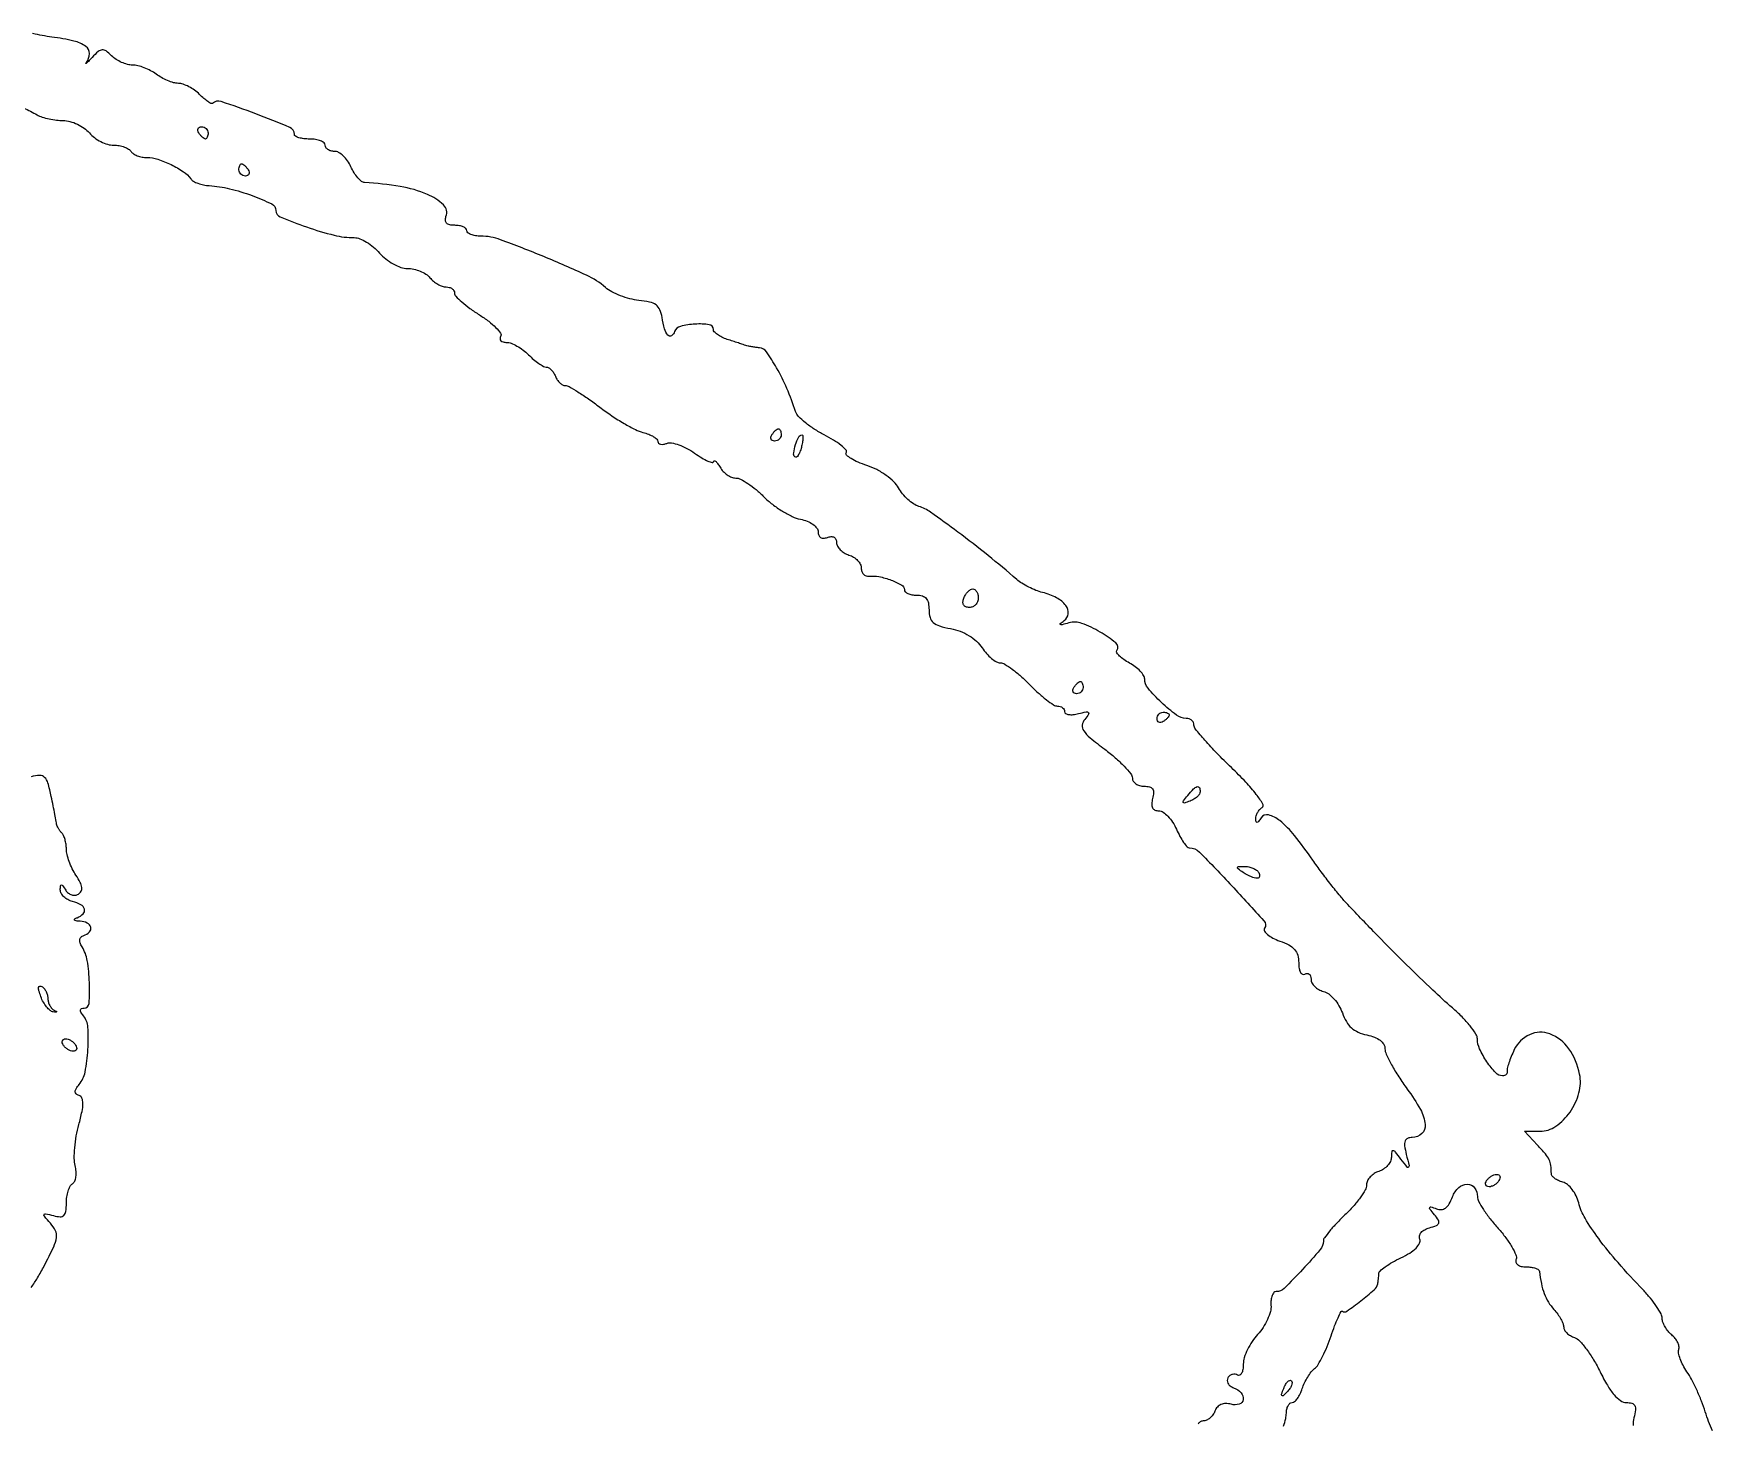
# Model space of a CAD drawing. Extents: x 173 to 1088, y 212 to 1028.
# Drawn here: x 774.7 to 1047.1, y 776.6 to 1002.1 of the extents above; entities that cross this region are included whole.
import ezdxf

# ---------------------------------------------------------------- set-up
doc = ezdxf.new("R2010")
doc.units = 0

msp = doc.modelspace()

# ---------------------------------------------------------------- linework, layer by layer
for points in [[(1047.129859, 775.395938, -0.013697), (1046.528735, 776.898945, -0.012), (1045.981997, 778.5, 0.017829), (1045.374134, 780.214449, 0.013317), (1044.587557, 782.059375, 0.013503), (1043.752194, 783.759763, 0.029659), (1043.003779, 785, -0.02867), (1042.374711, 786.037818, -0.033567), (1041.904785, 787.088725, -0.035728), (1041.637378, 788.011853, -0.138846), (1041.67589, 788.599915, 0.134836), (1041.713627, 789.114052, 0.063595), (1041.501427, 789.750535, 0.056186), (1041.090771, 790.403976, 0.05123), (1040.533305, 790.972359, -0.047517), (1039.946622, 791.561735, -0.0413), (1039.450408, 792.278414, -0.043403), (1039.110018, 793.008465, -0.087608), (1039, 793.631546, 0.125643), (1038.812909, 794.364324, 0.023279), (1038.083819, 795.562887, 0.02366), (1037.075138, 796.916618, 0.019639), (1035.881085, 798.259102, -0.011946), (1031.818586, 802.687525, -0.020478), (1028.677388, 806.591989, -0.024074), (1026.469643, 809.900765, -0.073722), (1025.439481, 812.385104, 0.051827), (1025.025448, 813.521239, 0.050451), (1024.383663, 814.559047, 0.054751), (1023.62345, 815.352431, 0.110844), (1022.858829, 815.747168, -0.041854), (1022.147488, 815.998345, -0.053015), (1021.546031, 816.349962, -0.062957), (1021.133079, 816.743007, -0.172775), (1021, 817.116631, 0.031657), (1020.914902, 818.459356, 0.080885), (1020.638851, 819.391206, 0.062699), (1020.03778, 820.31942, 0.013576), (1018.765137, 821.75), (1016.651372, 824), (1019.137627, 824, 0.153318), (1021.713985, 824.809022, 0.088926), (1024.027539, 827.12499, 0.08467), (1025.482384, 830.226903, 0.117287), (1025.592883, 833.285585, 0.103242), (1023.834524, 837.408233, 0.152212), (1020.747721, 839.802861, 0.200174), (1017.463389, 839.679827, 0.173272), (1014.986003, 837.25, 0.0146), (1014.487583, 836.142101, 0.018349), (1014.094403, 835.0875, 0.0167), (1013.830988, 834.194262, 0.121084), (1013.825488, 833.75, -0.128295), (1013.817895, 833.464423, -0.129717), (1013.671644, 833.220312, -0.11279), (1013.403802, 833.056686, -0.08112), (1013.056704, 833, -0.210318), (1011.970942, 833.477846, -0.036423), (1010.546555, 835.280183, -0.039114), (1009.362397, 837.358965, -0.110347), (1009, 838.981053, 0.145566), (1008.761074, 839.784342, 0.024749), (1007.812622, 841.091496, 0.025211), (1006.50551, 842.559192, 0.020094), (1004.957862, 844.008547, -0.011824), (1001.737771, 846.925695, -0.004837), (997.498198, 851.031712, -0.004539), (992.766967, 855.789034, -0.00408), (987.950122, 860.802383, -0.015931), (986.754406, 862.150955, -0.006764), (985.235324, 864.02945, -0.006684), (983.666715, 866.079595, -0.008702), (982.288937, 868, 0.018002), (979.319846, 871.980057, 0.052514), (976.908045, 874.408969, 0.107537), (975.098095, 875.327792, 0.326253), (973.886464, 874.850536, -0.021433), (973.494167, 874.286478, -0.186907), (973.238885, 874.129719, -0.398823), (973.071387, 874.238942, -0.055336), (973.015313, 874.690983, -0.078166), (973.087996, 875.195219, -0.054174), (973.316644, 875.725032, -0.05366), (973.657249, 876.199239, -0.071906), (974.062625, 876.538704, 0.414932), (974.193867, 877.097722, 0.025303), (973.114371, 878.653409, 0.02477), (971.407623, 880.652198, 0.012324), (969.062625, 883.01827, -0.008629), (966.739739, 885.327653, -0.012583), (964.780896, 887.447731, -0.008091), (963.234189, 889.267206, -0.173809), (963, 889.920549, 0.115998), (962.903174, 890.332295, 0.100481), (962.629811, 890.682911, 0.093217), (962.221043, 890.918256, 0.084323), (961.739782, 891, -0.162688), (960.166327, 891.525883, -0.028061), (957.731224, 893.581978, -0.027482), (955.543658, 895.890368, -0.177732), (955, 897.371489, 0.14233), (954.829275, 897.95909, 0.047897), (954.275651, 898.670601, 0.043054), (953.47773, 899.381487, 0.037599), (952.534129, 899.981734, -0.027437), (951.620056, 900.537462, -0.044289), (950.917923, 901.116532, -0.056346), (950.497333, 901.63657, -0.287842), (950.494862, 901.991687, 0.372236), (950.29317, 903.248552, 0.043707), (947.778677, 905.012088, 0.043445), (944.787648, 906.410848, 0.157346), (942.71456, 906.490633, -0.006588), (941.606849, 906.195376, -0.173803), (941.30584, 906.224621, -0.556908), (941.288079, 906.380414, -0.016175), (941.935698, 906.858278, 0.221298), (942.591793, 907.973266, 0.189799), (942.213937, 909.293067, 0.109081), (940.707145, 910.560979, 0.059146), (938.433546, 911.427323, -0.033249), (937.356399, 911.77519, -0.0221), (936.172335, 912.308292, -0.022275), (935.064055, 912.930812, -0.039897), (934.224564, 913.550743, 0.00968), (929.582253, 917.432956, 0.009035), (924.686681, 921.224899, 0.006435), (920.250836, 924.446239, 0.077127), (918.36182, 925.385163, -0.069739), (917.48823, 925.80348, -0.038101), (916.549435, 926.535097, -0.037103), (915.691868, 927.440156, -0.04826), (915.05892, 928.389907, 0.079234), (914.299469, 929.389883, 0.036693), (913.037319, 930.431099, 0.034988), (911.512491, 931.358593, 0.039458), (909.931953, 932.022457, -0.021585), (908.485691, 932.570038, -0.03765), (907.349342, 933.162163, -0.047315), (906.622756, 933.714736, -0.359265), (906.568465, 934.110778, 0.337729), (906.525523, 934.548332, 0.035426), (905.723439, 935.296667, 0.03248), (904.516045, 936.149528, 0.019578), (902.986598, 937.006837, -0.025146), (901.382238, 937.929751, -0.028011), (899.937897, 938.979116, -0.028973), (898.822701, 940.002005, -0.113867), (898.343081, 940.79518, 0.022433), (896.930931, 944.524721, 0.027092), (895.265467, 947.877933, 0.02421), (893.622675, 950.477583, 0.222411), (892.494877, 951.125, -0.011408), (891.867549, 951.1919, -0.010147), (891.218808, 951.289516, -0.010239), (890.638826, 951.40113, -0.030643), (890.25, 951.509522, 0.002904), (889.825042, 951.653812, 0.00057), (889.059375, 951.907866, 0.000605), (888.166412, 952.201833, 0.000561), (887.25, 952.501153, -0.033266), (886.388649, 952.846272, -0.043804), (885.660938, 953.277695, -0.050505), (885.152602, 953.726808, -0.188758), (885, 954.116631, 0.372931), (884.33959, 954.87892, 0.050365), (882.048268, 954.975967, 0.047296), (879.66553, 954.608928, 0.250132), (878.720238, 953.75, -0.16005), (878.206257, 953.088335, -0.37645), (877.632809, 953.161632, -0.114425), (877.073271, 954.196348, -0.029707), (876.678879, 956.060722, 0.064321), (876.326127, 957.298934, 0.133923), (875.705991, 958.078054, 0.104463), (874.662165, 958.549342, 0.030245), (872.906268, 958.824534, -0.038747), (871.455521, 959.077216, -0.029225), (869.913091, 959.568463, -0.029881), (868.510291, 960.2059, -0.05837), (867.5, 960.901331, 0.071963), (864.416406, 962.903112, 0.010318), (857.503118, 965.92001, 0.00945), (850.452896, 968.670316, 0.087952), (847.25, 969.245184, -0.037038), (846.388329, 969.310956, -0.055688), (845.660938, 969.505616, -0.072978), (845.163485, 969.789414, -0.230626), (845, 970.125, 0.209697), (844.853231, 970.459566, 0.081615), (844.421719, 970.742969, 0.062156), (843.785051, 970.935804, 0.042512), (843.031385, 971, -0.052275), (842.207044, 971.086421, -0.145485), (841.700817, 971.361566, -0.190526), (841.50605, 971.812818, -0.09966), (841.609809, 972.425562, 0.301988), (841.184581, 974.325771, 0.092308), (838.596318, 976.021482, 0.05697), (834.176574, 977.30235, 0.028865), (828.410515, 977.942384, -0.157739), (827.914189, 978.132459, -0.043879), (827.306463, 978.71745, -0.039671), (826.698113, 979.538885, -0.032668), (826.181954, 980.5, 0.046624), (825.633475, 981.456368, 0.050694), (824.930559, 982.265625, 0.056806), (824.186674, 982.820422, 0.1326), (823.521439, 983, -0.063895), (822.939752, 983.074639, -0.08174), (822.446923, 983.29375, -0.098581), (822.11719, 983.618638, -0.150182), (822, 984, 0.226478), (821.817169, 984.382936, 0.074992), (821.265625, 984.70625, 0.057076), (820.457356, 984.926884, 0.038131), (819.5, 985, -0.028629), (818.54214, 985.054891, -0.044813), (817.734375, 985.222042, -0.056083), (817.169222, 985.464768, -0.269526), (817, 985.755889, 0.301908), (816.249667, 986.885276, 0.009031), (810.72662, 989.090677, 0.009429), (805.139681, 991.085804, 0.267665), (803.69063, 990.793674, -0.317719), (803.468896, 990.769917, -0.025385), (802.941042, 991.100329, -0.027004), (802.302006, 991.600437, -0.016843), (801.607143, 992.25, 0.041343), (800.813684, 992.922072, 0.035225), (799.878125, 993.49528, 0.036726), (798.94703, 993.895385, 0.078534), (798.178571, 994.031803, -0.064118), (797.397162, 994.14751, -0.029456), (796.422874, 994.485547, -0.028578), (795.425264, 994.967446, -0.03512), (794.55887, 995.531803, 0.039866), (793.677797, 996.093901, 0.030352), (792.63561, 996.568717, 0.031081), (791.597359, 996.895208, 0.060707), (790.737442, 997, -0.065765), (789.907359, 997.109655, -0.039106), (788.965889, 997.443592, -0.038481), (788.063188, 997.932003, -0.053181), (787.347043, 998.5101, 0.035899), (786.440025, 999.295454, 0.183769), (785.810724, 999.47531, 0.159258), (785.167278, 999.202534, 0.025319), (784.168471, 998.238945, -0.003977), (783.565293, 997.605173, -0.019849), (783.210426, 997.26621, -0.760103), (783.176494, 997.2883, -0.088088), (783.25, 997.428845, 0.163641), (783.74318, 998.853791, 0.24084), (783.161906, 1000.01565, 0.102544), (781.223331, 1000.904396, 0.023289), (777.645827, 1001.55139, -0.020754), (774.522416, 1002.099926, -0.045025)], [(773.077455, 990.034494, -0.011731), (775.236431, 988.935679, 0.046322), (776.08193, 988.576547, 0.023221), (777.204022, 988.274856, 0.022836), (778.403001, 988.068356, 0.031233), (779.496219, 988, -0.06679), (780.587808, 987.853532, -0.04362), (781.781372, 987.4125, -0.043346), (782.891116, 986.765601, -0.062152), (783.732028, 986, 0.055584), (784.550929, 985.234594, 0.042518), (785.593204, 984.5875, 0.043585), (786.688666, 984.145494, 0.074235), (787.663224, 984, -0.041261), (788.55783, 983.92605, -0.043518), (789.411758, 983.70625, -0.047676), (790.106566, 983.384064, -0.122545), (790.5, 983, 0.111983), (790.876896, 982.616421, 0.050144), (791.510636, 982.29375, 0.046179), (792.279081, 982.074072, 0.046572), (793.072586, 982, -0.077681), (794.835109, 981.724508, -0.035717), (796.997786, 980.856931, -0.035608), (798.98983, 979.705507, -0.088591), (800.191535, 978.535581, 0.110115), (800.616891, 978.155403, 0.039758), (801.358044, 977.814999, 0.037084), (802.257136, 977.559432, 0.036187), (803.191535, 977.436825, -0.045053), (806.48215, 976.945648, -0.029558), (810.14877, 975.822206, -0.022758), (813.336329, 974.467296, -0.288465), (814, 973.412671, 0.304197), (814.710923, 972.352276, 0.01394), (818.993702, 970.731869, 0.022256), (823.464802, 969.400914, 0.061282), (826.723572, 969, -0.097685), (827.611896, 968.824776, -0.039821), (828.715106, 968.265625, -0.037454), (829.839799, 967.456607, -0.039182), (830.813051, 966.5, 0.047914), (831.820873, 965.543376, 0.040496), (833.048592, 964.734375, 0.042316), (834.30054, 964.179626, 0.083324), (835.370942, 964, -0.054943), (836.375152, 963.889318, -0.043125), (837.420447, 963.559375, -0.044427), (838.34978, 963.074679, -0.077287), (839, 962.5, 0.048188), (839.578122, 961.926058, 0.041499), (840.28386, 961.440625, 0.04354), (841.004766, 961.107783, 0.086594), (841.622445, 961, -0.069976), (842.148928, 960.925955, -0.085829), (842.595343, 960.709935, -0.10012), (842.893812, 960.389099, -0.138302), (843, 960.012545, 0.195047), (843.210659, 959.493067, 0.020242), (844.185833, 958.566571, 0.022774), (845.490578, 957.524809, 0.01629), (847.036877, 956.476721, -0.022391), (848.540889, 955.430296, -0.035776), (849.712877, 954.393709, -0.040433), (850.461992, 953.493942, -0.30033), (850.47786, 952.964176, 0.146353), (850.379395, 952.598361, 0.191579), (850.514971, 952.283227, 0.134093), (850.887342, 952.070343, 0.063273), (851.440983, 952, -0.092948), (852.178837, 951.861641, -0.035327), (853.129539, 951.4125, -0.033483), (854.119634, 950.765355, -0.0349), (855, 950, 0.02051), (855.831201, 949.234331, 0.024628), (856.674822, 948.5875, 0.024463), (857.425344, 948.121172, 0.127445), (857.893011, 948, -0.13875), (858.276919, 947.891374, -0.061199), (858.692784, 947.559375, -0.053891), (859.075237, 947.073796, -0.048303), (859.361626, 946.5, 0.05516), (859.657815, 945.926344, 0.057639), (860.068574, 945.440625, 0.064184), (860.526179, 945.110137, 0.124967), (860.959962, 945, -0.129779), (861.575553, 944.837482, -0.010434), (863.029282, 943.9718, -0.013533), (864.737315, 942.840432, -0.009969), (866.56828, 941.499743, 0.015255), (868.501682, 940.115195, 0.015189), (870.518626, 938.849042, 0.015209), (872.34544, 937.851554, 0.055925), (873.576933, 937.391335, -0.031393), (874.504734, 937.095494, -0.043371), (875.288224, 936.709142, -0.050566), (875.837317, 936.295296, -0.208936), (876, 935.922977, 0.204964), (876.119952, 935.642653, 0.141241), (876.430199, 935.480538, 0.091742), (876.903476, 935.472058, 0.05038), (877.464506, 935.624753, -0.137681), (878.23265, 935.696216, -0.040181), (879.390489, 935.386724, -0.037059), (880.694875, 934.811097, -0.032285), (881.964506, 934.025274, 0.017332), (883.131814, 933.253606, 0.034135), (884.117256, 932.739056, 0.049658), (884.813, 932.513323, 0.467164), (885.030409, 932.681906, -0.364591), (885.14506, 932.808386, -0.218693), (885.351299, 932.745622, -0.059401), (885.685251, 932.369519, -0.02001), (886.080099, 931.75, 0.058699), (886.583344, 931.080646, 0.051737), (887.248591, 930.514063, 0.054653), (887.967216, 930.12808, 0.09622), (888.626613, 930, -0.120555), (889.409345, 929.808492, -0.026981), (890.6013, 929.103921, -0.026494), (891.924394, 928.117219, -0.022915), (893.204327, 926.949519, 0.032561), (894.583042, 925.739564, 0.026504), (896.202554, 924.626352, 0.027269), (897.809825, 923.759363, 0.060765), (899.127404, 923.324519, -0.045524), (900.242046, 922.993861, -0.060563), (901.168498, 922.487324, -0.074063), (901.790877, 921.884814, -0.164911), (902, 921.268011, 0.092308), (902.105551, 920.701147, 0.166274), (902.405938, 920.34286, 0.153356), (902.883279, 920.22645, 0.07546), (903.5, 920.361626, -0.074231), (904.105557, 920.495907, -0.144286), (904.585074, 920.390404, -0.164639), (904.890346, 920.056937, -0.104107), (905, 919.536003, 0.125232), (905.148366, 918.952928, 0.069648), (905.5875, 918.359921, 0.062434), (906.235252, 917.847144, 0.059464), (907, 917.5, -0.062589), (907.76467, 917.147133, -0.063858), (908.4125, 916.617983, -0.070399), (908.85117, 916.000632, -0.119874), (909, 915.388776, 0.085254), (909.094842, 914.836584, 0.104482), (909.367188, 914.390778, 0.114705), (909.773583, 914.121154, 0.12023), (910.25, 914.06465, -0.080306), (911.880853, 914.001003, -0.040849), (913.857734, 913.430554, -0.037468), (915.561055, 912.633894, -0.270956), (916, 911.883369, 0.2107), (916.148959, 911.545576, 0.081235), (916.5875, 911.25949, 0.061847), (917.234305, 911.064796, 0.042236), (918, 911, -0.074791), (918.923796, 910.86104, -0.144782), (919.540682, 910.451411, -0.125484), (919.889604, 909.724259, -0.049474), (920, 908.611291, 0.0689), (920.171631, 907.371704, 0.146134), (920.685967, 906.561048, 0.105999), (921.688968, 906.007894, 0.026841), (923.507567, 905.564558, -0.045318), (925.0526, 905.126927, -0.045001), (926.497365, 904.417344, -0.047151), (927.724802, 903.502111, -0.064041), (928.622577, 902.453267, 0.035015), (929.336329, 901.514455, 0.039039), (930.150534, 900.720647, 0.04257), (930.942528, 900.167594, 0.131882), (931.566872, 900, -0.138213), (932.283206, 899.798131, -0.02177), (933.509526, 898.971875, -0.022768), (934.903459, 897.840118, -0.018132), (936.302881, 896.5, 0.01563), (937.688575, 895.159678, 0.020404), (939.041049, 894.028125, 0.018449), (940.218088, 893.189601, 0.146563), (940.851019, 893, -0.077364), (941.28996, 892.931675, -0.090009), (941.662487, 892.733751, -0.100775), (941.911526, 892.439287, -0.125945), (942, 892.09362, 0.267968), (942.173701, 891.792785, 0.095132), (942.660938, 891.623803, 0.06292), (943.387664, 891.61038, 0.036264), (944.25, 891.767034, -0.01089), (945.512439, 892.063187, -0.240496), (945.866336, 891.967758, -0.378106), (945.899308, 891.675646, -0.018916), (945.269608, 890.844578, 0.145921), (944.879502, 889.912657, 0.175813), (945.10518, 888.996119, 0.073245), (946.134167, 887.859466, 0.011453), (948.519608, 885.985308, -0.017439), (950.235482, 884.603675, -0.023369), (951.683885, 883.228384, -0.021633), (952.754168, 882.011275, -0.171152), (953, 881.314145, 0.143579), (953.146935, 880.813007, 0.099538), (953.559999, 880.38603, 0.084015), (954.177665, 880.098334, 0.067166), (954.90638, 880, -0.060551), (955.785431, 879.893154, -0.182942), (956.273812, 879.55631, -0.167579), (956.44164, 878.957021, -0.049229), (956.289749, 878, 0.047849), (956.145486, 877.106925, 0.133812), (956.271334, 876.490895, 0.178179), (956.659238, 876.129106, 0.09981), (957.299551, 876, -0.150673), (957.98148, 875.789729, -0.052789), (958.77218, 875.11875, -0.046584), (959.538989, 874.147962, -0.039702), (960.160294, 873, 0.01968), (960.724025, 871.850862, 0.027924), (961.320186, 870.88125, 0.027084), (961.874963, 870.168271, 0.217168), (962.244111, 870, -0.201304), (963.888416, 869.310029, -0.006053), (969.138928, 863.830872, -0.004767), (974.352548, 858.149041, -0.333192), (974.461468, 856.937653, 0.280516), (974.458442, 856.479119, 0.083612), (974.932892, 855.924005, 0.057069), (975.790628, 855.358683, 0.033336), (976.924993, 854.876303, -0.03742), (978.405167, 854.232562, -0.092658), (979.328765, 853.501097, -0.11081), (979.829866, 852.573859, -0.068794), (980, 851.343158, 0.037676), (980.069267, 850.42522, 0.086835), (980.288799, 849.771243, 0.168404), (980.616801, 849.471738, 0.244693), (981, 849.5, -0.125004), (981.380176, 849.619628, -0.188577), (981.70625, 849.512786, -0.148807), (981.925975, 849.181719, -0.07275), (982, 848.675648, 0.125839), (982.151112, 848.084739, 0.074459), (982.593765, 847.50169, 0.06662), (983.248535, 847.014448, 0.062813), (984.021328, 846.704674, -0.100542), (984.870962, 846.28775, -0.049168), (985.753506, 845.457538, -0.046008), (986.533206, 844.378521, -0.049629), (987.079644, 843.201379, 0.048345), (987.727228, 841.796932, 0.078107), (988.557777, 840.77938, 0.080064), (989.644373, 840.082053, 0.053394), (991.058316, 839.638337, -0.041969), (992.281288, 839.284964, -0.070952), (993.212222, 838.768093, -0.092036), (993.795079, 838.128133, -0.139693), (994, 837.408977, 0.109538), (994.203166, 836.492732, 0.016609), (995.057353, 834.809602, 0.017937), (996.221317, 832.862147, 0.014661), (997.599498, 830.864457, -0.030171), (999.746753, 827.535745, -0.102418), (1000.526954, 825.087085, -0.233146), (999.986413, 823.623466, -0.192037), (998.422977, 823, 0.096205), (997.659157, 822.85166, 0.215634), (997.259855, 822.43355, 0.121303), (997.184211, 821.649666, 0.023816), (997.457533, 820.25, -0.002683), (997.899383, 818.405386, -0.277628), (997.822215, 818.166029, -0.428241), (997.623001, 818.184393, -0.003829), (996.597744, 819.5, 0.00897), (995.707188, 820.618839, 0.171813), (995.331038, 820.844456, 0.431195), (995.101721, 820.68273, 0.030872), (995.031803, 819.817388, -0.105817), (994.870268, 819.126703, -0.069922), (994.421842, 818.442577, -0.065717), (993.766917, 817.868484, -0.070403), (993, 817.5, 0.066226), (992.235411, 817.140429, 0.065337), (991.5875, 816.592108, 0.071013), (991.149242, 815.946232, 0.11409), (991, 815.300689, -0.130455), (990.785241, 814.491583, -0.026183), (989.971875, 813.22609, -0.026034), (988.839887, 811.813753, -0.021741), (987.5, 810.435229, 0.013213), (986.159432, 809.102255, 0.018004), (985.028125, 807.827397, 0.014986), (984.173743, 806.726164, 0.158781), (984, 806.192845, -0.177838), (983.49211, 804.810048, -0.011853), (980.634698, 801.602274, -0.011303), (977.621997, 798.520128, -0.196), (976.346114, 798, 0.21547), (975.972217, 797.831028, 0.089721), (975.679645, 797.346172, 0.06605), (975.509557, 796.626429, 0.04345), (975.498217, 795.774203, -0.086418), (975.395786, 794.741549, -0.039411), (974.929267, 793.463751, -0.037488), (974.211008, 792.160723, -0.042262), (973.331098, 791.034421, 0.040351), (972.438956, 789.901398, 0.034253), (971.68476, 788.577644, 0.035663), (971.165192, 787.269598, 0.076852), (971, 786.201201, -0.038868), (970.933884, 785.351967, -0.083929), (970.726548, 784.732244, -0.159193), (970.420811, 784.438888, -0.256027), (970.069098, 784.457295, 0.109141), (969.665463, 784.598331, 0.099789), (969.225858, 784.563005, 0.095278), (968.817914, 784.35625, 0.089778), (968.505716, 784.009249, 0.146423), (968.388204, 783.572428, 0.1238), (968.51827, 783.110262, 0.100766), (968.88637, 782.691865, 0.070617), (969.436618, 782.385948, -0.1136), (970.662894, 781.560194, -0.231263), (970.995107, 780.476236, -0.288585), (970.341623, 779.729723, -0.137259), (969.012151, 779.707073, 0.064507), (968.132842, 779.819299, 0.09915), (967.383104, 779.667675, 0.109508), (966.800763, 779.256015, 0.092991), (966.405163, 778.613454, -0.064795), (966.071498, 777.996566, -0.061661), (965.586199, 777.473952, -0.066358), (965.029596, 777.119763, -0.108976), (964.486631, 777, 0.14435), (963.989844, 776.853525, 0.15845), (963.673742, 776.465074, 0.108556)], [(774.310832, 798.676398, 0.022614), (775.325729, 800.232382, 0.013538), (776.395356, 802.164235, 0.008754), (777.943565, 805.280624, 0.073721), (778.400552, 806.777012, 0.149992), (778.235821, 807.877809, 0.07244), (777.433996, 809.072934, -0.005954), (776.42466, 810.215286, -0.275843), (776.37297, 810.510303, -0.373124), (776.60109, 810.632477, -0.008306), (777.907953, 810.31382, 0.048862), (778.996539, 810.140231, 0.209491), (779.598984, 810.361864, 0.171686), (779.916695, 810.994815, 0.031298), (780, 812.324352, -0.036098), (780.074061, 813.348846, -0.040418), (780.294828, 814.312881, -0.044338), (780.617528, 815.087928, -0.134317), (781.00367, 815.502268, 0.157478), (781.34692, 815.905816, 0.062089), (781.542615, 816.617282, 0.053307), (781.576054, 817.499435, 0.044349), (781.428966, 818.426998, -0.062401), (781.285056, 819.607928, -0.02139), (781.364719, 821.332872, -0.020877), (781.616419, 823.248082, -0.022657), (782.022439, 825.083331, 0.012994), (782.537701, 827.21614, 0.051067), (782.684698, 828.559227, 0.101547), (782.521665, 829.382796, 0.216075), (782.055405, 829.814865, -0.094246), (781.590295, 830.074837, -0.227098), (781.431187, 830.424945, -0.138279), (781.57773, 830.907404, -0.030765), (782.091443, 831.610182, 0.127156), (783.037221, 833.620345, 0.0316), (783.48936, 837.258762, 0.030474), (783.487635, 840.892332, 0.155867), (782.765723, 842.75, -0.032182), (782.360934, 843.322369, -0.163882), (782.27461, 843.697234, -0.287638), (782.448255, 843.921577, -0.088214), (782.889301, 844, 0.393908), (783.679227, 844.73661, 0.026026), (783.73963, 848.13296, 0.03158), (783.390668, 851.704539, 0.100112), (782.548624, 853.940983, -0.052567), (782.233524, 854.585676, -0.125175), (782.180389, 855.112473, -0.165159), (782.384667, 855.508822, -0.111912), (782.822949, 855.774316, 0.118527), (783.740569, 856.346687, 0.26089), (783.951431, 857.118382, 0.225104), (783.397717, 857.79409, 0.099424), (782.25, 858.078947, -0.021021), (781.583427, 858.137165, -0.185333), (781.327933, 858.275306, -0.449116), (781.351958, 858.45138, -0.051902), (781.75, 858.662281, 0.096031), (782.723301, 859.293028, 0.277396), (782.924003, 860.038082, 0.202024), (782.344375, 860.759667, 0.059973), (781, 861.289749, -0.05943), (780.236403, 861.589879, -0.065477), (779.591998, 862.053814, -0.074425), (779.158659, 862.603641, -0.133354), (779.015313, 863.15638, -0.020068), (779.050908, 863.846575, -0.398821), (779.196313, 863.974146, -0.235057), (779.417528, 863.853138, -0.010977), (779.903509, 863.121885, 0.082481), (780.32508, 862.650052, 0.091535), (780.862537, 862.360301, 0.099411), (781.430665, 862.295415, 0.11782), (781.942533, 862.464484, 0.134082), (782.388263, 862.942321, 0.15342), (782.499504, 863.555003, 0.088867), (782.240808, 864.385038, 0.025166), (781.554337, 865.557416, -0.031301), (780.95933, 866.602768, -0.025895), (780.456586, 867.781671, -0.026661), (780.108678, 868.914337, -0.061252), (780, 869.79815, 0.035867), (779.944668, 870.568518, 0.0339), (779.779688, 871.338102, 0.035745), (779.538307, 871.99852, 0.091132), (779.25, 872.416667, -0.034438), (778.957236, 872.752797, -0.029766), (778.697538, 873.142187, -0.0309), (778.504713, 873.524729, -0.072461), (778.422471, 873.833333, 0.017817), (778.356351, 874.266706, 0.001359), (778.133251, 875.428306, 0.001867), (777.858119, 876.812532, 0.001422), (777.546762, 878.326857, 0.016845), (777.009438, 880.529117, 0.131316), (776.476331, 881.430418, 0.206794), (775.683381, 881.735863, 0.051482), (774.276419, 881.533241, -0.022786)], [(977.541042, 776.154108, 0.020018), (977.888726, 777.378719, 0.058337), (977.993839, 778.25, -0.051306), (978.065113, 778.919597, -0.071071), (978.272145, 779.485937, -0.090943), (978.576155, 779.866714, -0.180845), (978.932612, 780, 0.1833), (979.34045, 780.154711, 0.053396), (979.800685, 780.65981, 0.045921), (980.236687, 781.386366, 0.03536), (980.578129, 782.246162, -0.033294), (980.944419, 783.179739, -0.026943), (981.455172, 784.127391, -0.027717), (982.024158, 784.95264, -0.060955), (982.562708, 785.496162, 0.089113), (983.143085, 786.151505, 0.019613), (983.876892, 787.470085, 0.01981), (984.615142, 789.084079, 0.017905), (985.250772, 790.806255, -0.010667), (985.825595, 792.435908, -0.018566), (986.380601, 793.757586, -0.013802), (986.875149, 794.750035, -0.448985), (987.108028, 794.806255, 0.316098), (987.799806, 794.80984, 0.010979), (990.078474, 796.504488, 0.014669), (992.231526, 798.284196, 0.15406), (992.817035, 799.25, 0.020881), (992.887248, 799.600829, 0.0111), (992.946254, 800.039967, 0.01103), (992.98675, 800.492186, 0.016815), (993, 800.886059, -0.214064), (993.197101, 801.325342, -0.025429), (994.050238, 802.010208, -0.026752), (995.205771, 802.754272, -0.018884), (996.575277, 803.468697, 0.028646), (998.007909, 804.251983, 0.05479), (999.036702, 805.062184, 0.07787), (999.606105, 805.82885, 0.215703), (999.644474, 806.484103, -0.149453), (999.605456, 807.043019, -0.120133), (999.877565, 807.583875, -0.093486), (1000.443093, 808.040367, -0.059296), (1001.233648, 808.350849, 0.027993), (1002.338518, 808.706901, 0.214936), (1002.712067, 809.084772, 0.233463), (1002.659755, 809.59337, 0.032892), (1002.023008, 810.472278, -0.007841), (1001.296524, 811.376109, -0.252191), (1001.250994, 811.645742, -0.410737), (1001.441711, 811.741314, -0.012874), (1002.344658, 811.421237, 0.109563), (1003.137633, 811.302889, 0.144398), (1003.819134, 811.557011, 0.102838), (1004.413641, 812.231968, 0.038477), (1004.954089, 813.379244, -0.11639), (1005.958527, 814.863112, -0.187111), (1007.362622, 815.414275, -0.238528), (1008.525414, 814.832089, -0.160943), (1009, 813.395892, 0.125339), (1009.192722, 812.639169, 0.01982), (1009.985541, 811.311704, 0.020932), (1011.070456, 809.79164, 0.016938), (1012.355033, 808.252881, -0.021453), (1013.607841, 806.724337, -0.028973), (1014.595755, 805.235221, -0.028972), (1015.245322, 803.956129, -0.189537), (1015.271699, 803.25, 0.155305), (1015.257189, 802.752238, 0.161889), (1015.534156, 802.347396, 0.110497), (1016.106208, 802.085248, 0.052448), (1016.916667, 802, -0.034082), (1017.720068, 801.945173, -0.049527), (1018.410496, 801.779688, -0.061588), (1018.901378, 801.538166, -0.22595), (1019.076511, 801.25, 0.024897), (1019.376405, 799.284975, 0.040665), (1019.846003, 797.667243, 0.046022), (1020.517554, 796.297306, 0.046985), (1021.424389, 795.083549, -0.028431), (1022.0274, 794.335899, -0.02903), (1022.537164, 793.529684, -0.03033), (1022.894487, 792.780701, -0.096422), (1023, 792.238647, 0.134978), (1023.128298, 791.772052, 0.065639), (1023.514063, 791.282885, 0.057878), (1024.080679, 790.846464, 0.052689), (1024.75, 790.535107, -0.124361), (1025.577348, 789.995911, -0.025868), (1026.695415, 788.652323, -0.025675), (1027.862142, 786.913462, -0.021779), (1028.915243, 784.967719, 0.020132), (1030.087393, 782.784884, 0.044241), (1031.189708, 781.245648, 0.061558), (1032.224356, 780.304836, 0.154966), (1033.184295, 780, -0.068101), (1034.082862, 779.877044, -0.214319), (1034.539697, 779.496738, -0.147476), (1034.655581, 778.785305, -0.028641), (1034.408816, 777.492715, 0.059723), (1034.254797, 776.282642, 0.050634)]]:
    msp.add_lwpolyline(points, format="xyb")
for points in [[(803, 986, -0.042167), (802.967655, 985.617151, -0.061769), (802.870461, 985.29375, -0.081139), (802.727648, 985.07446, -0.210953), (802.559017, 985, -0.151918), (802.34829, 985.065539, -0.038439), (802.066025, 985.29375, -0.035638), (801.768994, 985.617226, -0.029505), (801.5, 986, -0.082592), (801.343488, 986.3821, -0.161196), (801.3746, 986.70625, -0.182303), (801.586039, 986.921712, -0.108972), (801.940983, 987, -0.093332), (802.345238, 986.923877, -0.09642), (802.688914, 986.70625, -0.099167), (802.918938, 986.381556, -0.105053)], [(809.5, 980, -0.082592), (809.656512, 979.6179, -0.161196), (809.6254, 979.29375, -0.182303), (809.413961, 979.078288, -0.108972), (809.059017, 979, -0.093332), (808.654762, 979.076123, -0.09642), (808.311086, 979.29375, -0.099167), (808.081062, 979.618444, -0.105053), (808, 980, -0.042167), (808.032345, 980.382849, -0.061769), (808.129539, 980.70625, -0.081139), (808.272352, 980.92554, -0.210953), (808.440983, 981, -0.151918), (808.65171, 980.934461, -0.038439), (808.933975, 980.70625, -0.035638), (809.231006, 980.382774, -0.029505)], [(896, 937, -0.105053), (895.918938, 936.618444, -0.099167), (895.688914, 936.29375, -0.09642), (895.345238, 936.076123, -0.093332), (894.940983, 936, -0.108972), (894.586039, 936.078288, -0.182303), (894.3746, 936.29375, -0.161196), (894.343488, 936.6179, -0.082592), (894.5, 937, -0.029505), (894.768994, 937.382774, -0.035638), (895.066025, 937.70625, -0.038439), (895.34829, 937.934461, -0.151918), (895.559017, 938, -0.210953), (895.727648, 937.92554, -0.081139), (895.870461, 937.70625, -0.061769), (895.967655, 937.382849, -0.042167)], [(899.279377, 934.960337, -0.027385), (899.039435, 934.212661, -0.055867), (898.756817, 933.665682, -0.101575), (898.4811, 933.393026, -0.354513), (898.249458, 933.417209, -0.237878), (898.033848, 934.071508, -0.038928), (898.342749, 935.411477, -0.03858), (898.848821, 936.67298, -0.285434), (899.374996, 937, -0.382544), (899.512617, 936.876657, -0.039062), (899.527486, 936.400849, -0.033279), (899.452526, 935.742548, -0.018968)], [(928, 910.5, -0.096899), (927.887999, 909.927495, -0.097416), (927.568594, 909.440625, -0.098432), (927.091819, 909.114629, -0.10122), (926.531385, 909, -0.094119), (925.972145, 909.106211, -0.166113), (925.617923, 909.407358, -0.151899), (925.503306, 909.885039, -0.075244), (925.638374, 910.5, -0.048303), (925.924763, 911.073796, -0.053891), (926.307216, 911.559375, -0.061199), (926.723081, 911.891374, -0.13875), (927.106989, 912, -0.164455), (927.447641, 911.884842, -0.095748), (927.737678, 911.559375, -0.076852), (927.933678, 911.073715, -0.057609)], [(945, 896, -0.105053), (944.918938, 895.618444, -0.099167), (944.688914, 895.29375, -0.09642), (944.345238, 895.076123, -0.093332), (943.940983, 895, -0.108972), (943.586039, 895.078288, -0.182303), (943.3746, 895.29375, -0.161196), (943.343488, 895.6179, -0.082592), (943.5, 896, -0.029505), (943.768994, 896.382774, -0.035638), (944.066025, 896.70625, -0.038439), (944.34829, 896.934461, -0.151918), (944.559017, 897, -0.210953), (944.727648, 896.92554, -0.081139), (944.870461, 896.70625, -0.061769), (944.967655, 896.382849, -0.042167)], [(959, 891.559017, -0.151918), (958.934461, 891.34829, -0.038439), (958.70625, 891.066025, -0.035638), (958.382774, 890.768994, -0.029505), (958, 890.5, -0.082592), (957.6179, 890.343488, -0.161196), (957.29375, 890.3746, -0.182303), (957.078288, 890.586039, -0.108972), (957, 890.940983, -0.093332), (957.076123, 891.345238, -0.09642), (957.29375, 891.688914, -0.099167), (957.618444, 891.918938, -0.105053), (958, 892, -0.042167), (958.382849, 891.967655, -0.061769), (958.70625, 891.870461, -0.081139), (958.92554, 891.727648, -0.210953)], [(964, 879.106989, -0.148172), (963.882557, 878.719384, -0.058677), (963.517826, 878.291272, -0.05126), (962.986565, 877.891147, -0.0442), (962.358556, 877.584097, -0.012731), (961.458284, 877.264678, -0.389672), (961.258808, 877.355597, -0.27071), (961.292701, 877.617386, -0.008807), (961.981001, 878.477108, -0.017238), (962.946872, 879.562498, -0.127361), (963.530548, 879.925, -0.389178), (963.870501, 879.765008, -0.097466)], [(973.5, 866, -0.175918), (973.633474, 865.359022, -0.372932), (973.277708, 865.050802, -0.110887), (972.319161, 865.266028, -0.03301), (971, 866, -0.010223), (970.157251, 866.569384, -0.295079), (970.064256, 866.800669, -0.343021), (970.238528, 866.953006, -0.012098), (971.190983, 866.984687, -0.053738), (971.883651, 866.916365, -0.049393), (972.566787, 866.701752, -0.052761), (973.140373, 866.382022, -0.101161)], [(777, 845.524316, 0.068166), (777.076294, 844.967301, 0.057581), (777.301094, 844.416153, 0.059854), (777.632852, 843.953286, 0.092504), (778.025, 843.658333, -0.018633), (778.37431, 843.468568, -0.404445), (778.402429, 843.365857, -0.308326), (778.291398, 843.309291, -0.01569), (777.870503, 843.376499, -0.128468), (777.359169, 843.620517, -0.046955), (776.793074, 844.197164, -0.042705), (776.26449, 844.974848, -0.039344), (775.858975, 845.85219, -0.019937), (775.554545, 846.788217, -0.092395), (775.503468, 847.352253, -0.330168), (775.681717, 847.55073, -0.190977), (776.013473, 847.491673, -0.084937), (776.391084, 847.158445, -0.053421), (776.710208, 846.662258, -0.051824), (776.926855, 846.08886, -0.064513)], [(781.5, 838, -0.076764), (781.661825, 837.617617, -0.154201), (781.642737, 837.29375, -0.186277), (781.449529, 837.079239, -0.117858), (781.118034, 837, -0.085235), (780.689814, 837.073533, -0.053414), (780.230237, 837.29375, -0.051777), (779.810561, 837.617474, -0.064269), (779.5, 838, -0.076764), (779.338175, 838.382383, -0.154201), (779.357263, 838.70625, -0.186277), (779.550471, 838.920761, -0.117858), (779.881966, 839, -0.085235), (780.310186, 838.926467, -0.053414), (780.769763, 838.70625, -0.051777), (781.189439, 838.382526, -0.064269)], [(1012.5, 816, -0.064269), (1012.189439, 815.617474, -0.051777), (1011.769763, 815.29375, -0.053414), (1011.310186, 815.073533, -0.085235), (1010.881966, 815, -0.117858), (1010.550471, 815.079239, -0.186277), (1010.357263, 815.29375, -0.154201), (1010.338175, 815.617617, -0.076764), (1010.5, 816, -0.064269), (1010.810561, 816.382526, -0.051777), (1011.230237, 816.70625, -0.053414), (1011.689814, 816.926467, -0.085235), (1012.118034, 817, -0.117858), (1012.449529, 816.920761, -0.186277), (1012.642737, 816.70625, -0.154201), (1012.661825, 816.382383, -0.076764)], [(978.124088, 781.733333, -0.011214), (977.463552, 781.106486, -0.400052), (977.270328, 781.111181, -0.286372), (977.21821, 781.336218, -0.008399), (977.564293, 782.293128, -0.036269), (977.866277, 782.940734, -0.070189), (978.210949, 783.395085, -0.120343), (978.538684, 783.59249, -0.278911), (978.806872, 783.526461, -0.20742), (978.927901, 783.220211, -0.082976), (978.837219, 782.768815, -0.063152), (978.558688, 782.246577, -0.043285)]]:
    msp.add_lwpolyline(points, format="xyb", close=True)

doc.saveas('drawing.dxf')
